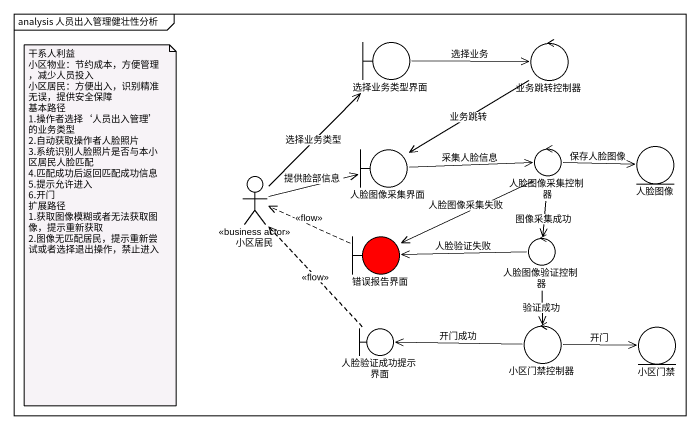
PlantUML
@startuml
mainframe analysis 人员出入管理健壮性分析
boundary 选择业务类型界面
control 业务跳转控制器
boundary 人脸图像采集界面
control 人脸图像采集控制器
entity 人脸图像
actor 小区居民 <<business actor>>
boundary 错误报告界面 #FF0000
control 人脸图像验证控制器
boundary 人脸验证成功提示界面
control 小区门禁控制器
entity 小区门禁
选择业务类型界面 -right-> 业务跳转控制器 : 选择业务
业务跳转控制器 --> 人脸图像采集界面 : 业务跳转
人脸图像采集界面 -right-> 人脸图像采集控制器 : 采集人脸信息
人脸图像采集控制器 -right-> 人脸图像 : 保存人脸图像
人脸图像采集控制器 -left-> 错误报告界面 : 人脸图像采集失败
人脸图像采集控制器 --> 人脸图像验证控制器 : 图像采集成功
小区居民 -up-> 选择业务类型界面 : 选择业务类型
小区居民 -right-> 人脸图像采集界面 : 提供脸部信息
错误报告界面 .left.> 小区居民 : <<flow>>
人脸图像验证控制器 -left-> 错误报告界面 : 人脸验证失败
人脸图像验证控制器 --> 小区门禁控制器 : 验证成功
人脸验证成功提示界面 .up.> 小区居民 : <<flow>>
小区门禁控制器 -left-> 人脸验证成功提示界面 : 开门成功
小区门禁控制器 -right-> 小区门禁 : 开门
note as N1
  干系人利益
  小区物业：节约成本，方便管理，减少人员投入
  小区居民：方便出入，识别精准无误，提供安全保障
  基本路径
  1.操作者选择‘人员出入管理’的业务类型
  2.自动获取操作者人脸照片
  3.系统识别人脸照片是否与本小区居民人脸匹配
  4.匹配成功后返回匹配成功信息
  5.提示允许进入
  6.开门
  扩展路径
  1.获取图像模糊或者无法获取图像，提示重新获取
  2.图像无匹配居民，提示重新尝试或者选择退出操作，禁止进入
end note
@enduml
